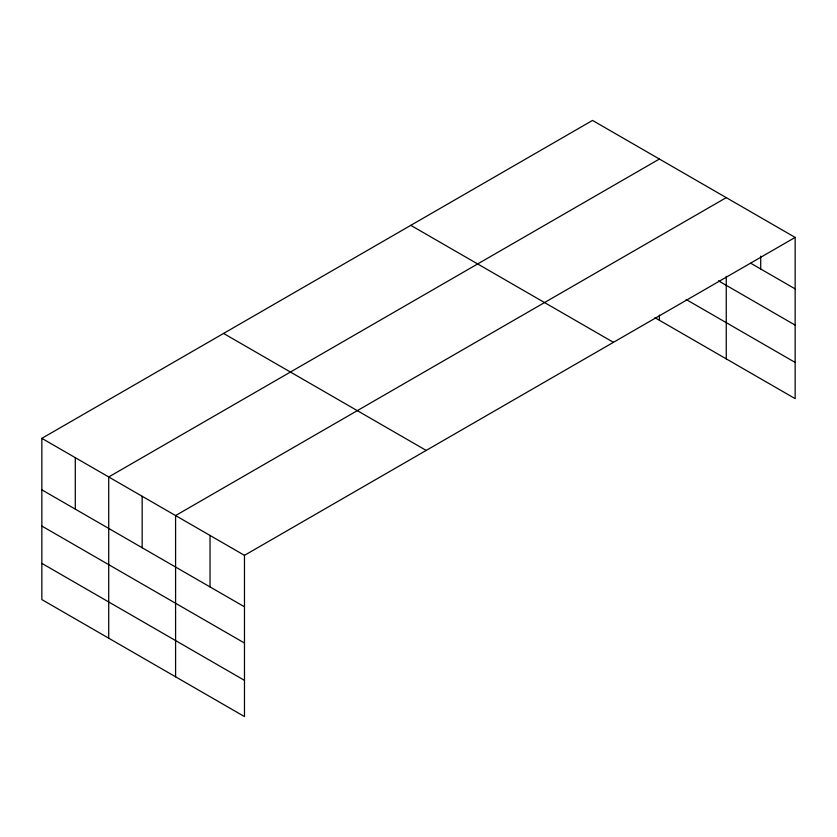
<?xml version="1.0" encoding="UTF-8"?>
<svg xmlns="http://www.w3.org/2000/svg" width="837" height="837" viewBox="0 0 837 837"><rect width="100%" height="100%" fill="white"/><g stroke="black" fill="none" stroke-linecap="round" stroke-linejoin="round"><path stroke-width="1.26" d="M795.15 237.415L592.523 120.423L41.85 438.358L41.85 599.585L244.477 716.577L244.477 555.339L795.15 237.415L795.15 398.642L654.932 317.694M659.389 159.03L108.716 476.964L108.716 638.192M726.254 197.637L175.582 515.571L175.582 676.798M750.705 263.226L795.15 288.891M718.46 280.834L795.15 325.112M686.131 299.489L795.15 362.431M410.8 225.341L613.427 342.333M223.573 333.44L426.2 450.421M41.85 438.358L244.477 555.339M41.85 489.833L244.477 606.815M41.85 526.054L244.477 643.036M41.85 563.364L244.477 680.355M760.707 256.132L760.707 269.001M726.254 276.283L726.254 358.874M659.389 315.089L659.389 320.268M210.035 535.45L210.035 586.936M142.154 496.268L142.154 547.743M75.288 457.661L75.288 509.137"/></g></svg>
